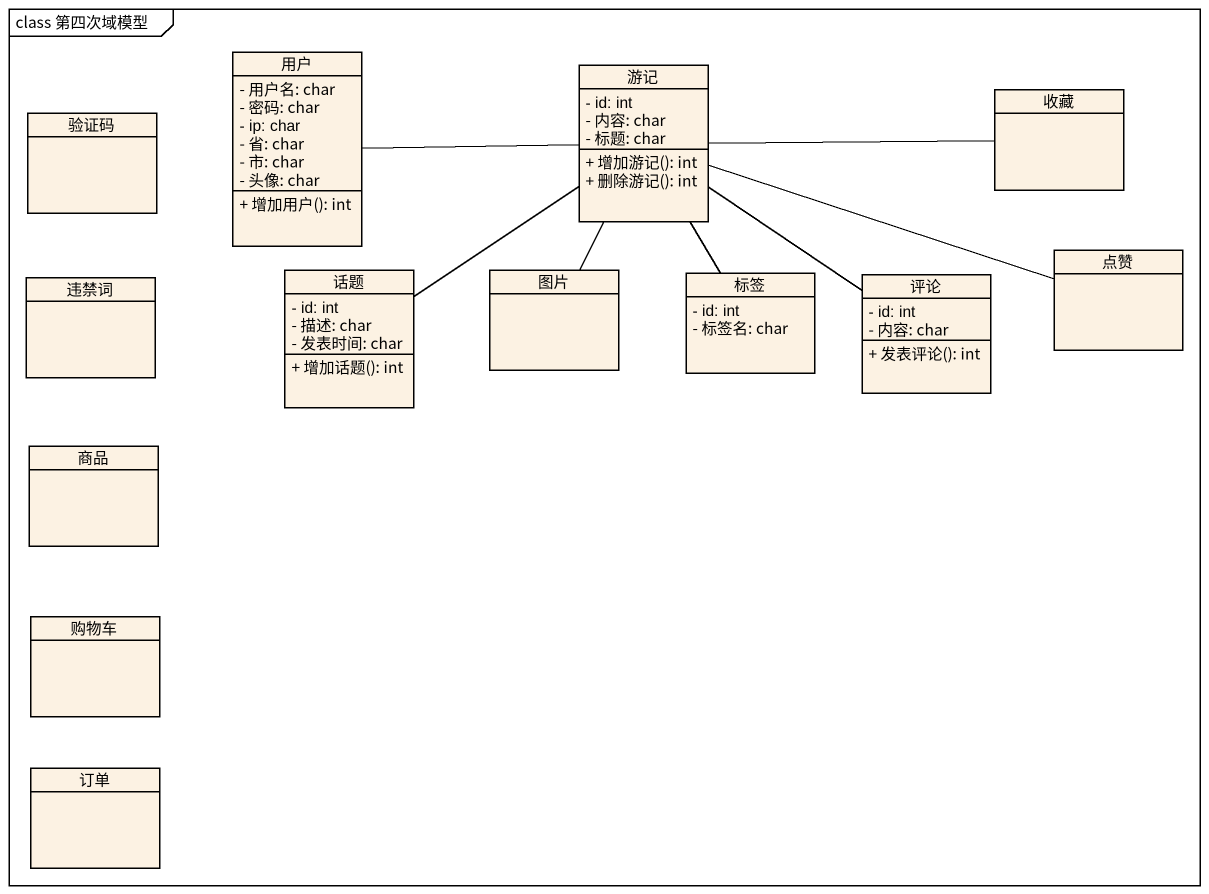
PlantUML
@startuml
mainframe class 第四次域模型
hide circle
hide empty members
skinparam classAttributeIconSize 0
class 用户 {
  - 用户名: char
  - 密码: char
  - ip: char
  - 省: char
  - 市: char
  - 头像: char
  + 增加用户(): int
}
class 游记 {
  - id: int
  - 内容: char
  - 标题: char
  + 增加游记(): int
  + 删除游记(): int
}
class 验证码
class 收藏
class 点赞
class 违禁词
class 话题 {
  - id: int
  - 描述: char
  - 发表时间: char
  + 增加话题(): int
}
class 图片
class 标签 {
  - id: int
  - 标签名: char
}
class 评论 {
  - id: int
  - 内容: char
  + 发表评论(): int
}
class 商品
class 购物车
class 订单
用户 -right- 游记
游记 -right- 收藏
游记 -right- 点赞
游记 -- 话题
游记 -- 图片
游记 -- 标签
游记 -- 评论
@enduml
